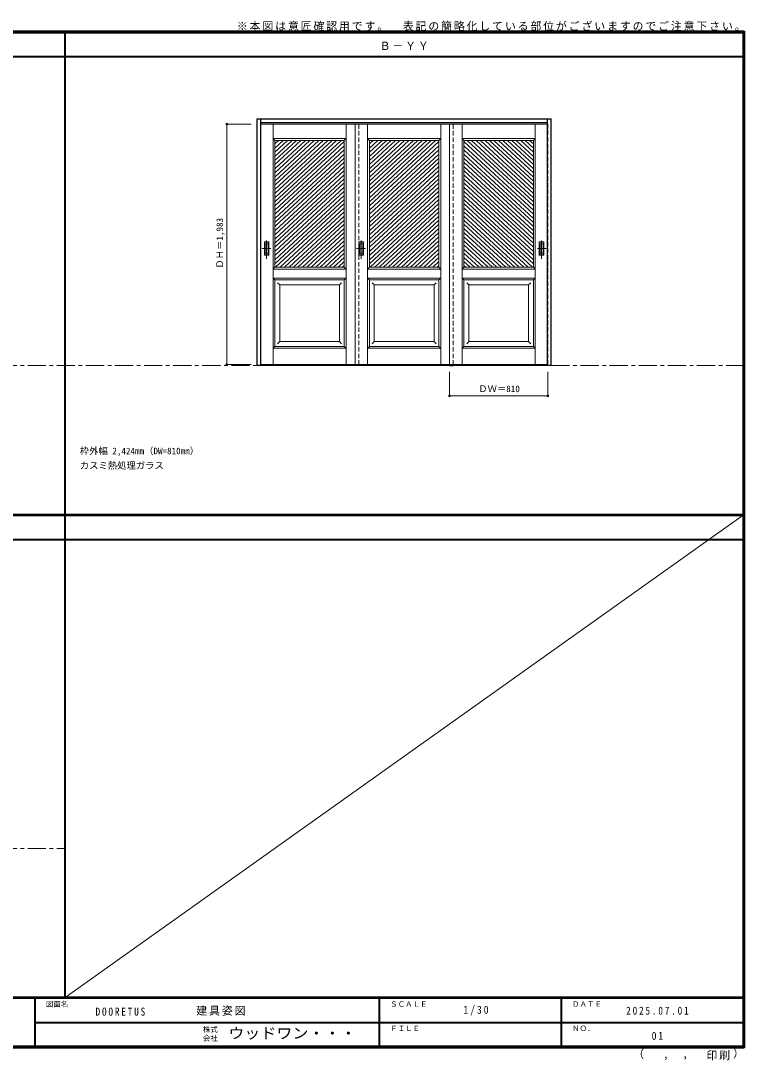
# Model space of a CAD drawing. Units: millimetres, scale not verified. Extents: x -6000 to 5700, y -4307 to 4260.
# Drawn here: x -267 to 5700, y -4307 to 4260 of the extents above; entities that cross this region are included whole.
import ezdxf
from ezdxf.enums import TextEntityAlignment as Align

# ---------------------------------------------------------------- set-up
doc = ezdxf.new("R2010")
doc.units = ezdxf.units.MM
doc.header["$LTSCALE"] = 30
doc.header["$PDMODE"] = 32
doc.header["$PDSIZE"] = 15
doc.linetypes.add('CHAIN1', pattern=[8, 5, -1, 1, -1])
doc.linetypes.add('DASHED1', pattern=[1.8, 1.2, -0.6])
for name, color, linetype, lineweight in [('0-1_通り芯', 7, 'CHAIN1', 18), ('0-2_扉', 7, 'Continuous', 18), ('0-4_枠', 3, 'Continuous', 25), ('0-6_引手', 7, 'Continuous', 18), ('0-B_寸法', 4, 'Continuous', 9), ('0-C_ハッチ', 4, 'Continuous', 9), ('F-1_枠', 6, 'Continuous', 40), ('F-A_文字', 7, 'Continuous', 18)]:
    doc.layers.add(name, color=color, linetype=linetype, lineweight=lineweight)
doc.layers.add('0-A_文字', color=7, linetype='Continuous')
doc.styles.add('ＭＳ ゴシック', font='')
doc.styles.get('ＭＳ ゴシック').set_extended_font_data('MS Gothic')

msp = doc.modelspace()

# ---------------------------------------------------------------- linework, layer by layer
at = {"layer": '0-1_通り芯'}
for p, q in [((-5490, 1418), (5690, 1418)), ((-5490, -2562.5), (100, -2562.5))]:
    msp.add_line(p, q, dxfattribs=at)
at = {"layer": '0-2_扉', "color": 4, "linetype": 'DASHED1', "lineweight": 9}
for p, q in [((1710, 3409), (1710, 1426)), ((1713, 3409), (1710, 3409)), ((2520, 1426), (2520, 3409)), ((3300, 1426), (3300, 3409)), ((4077, 3409), (4080, 3409)), ((4080, 3409), (4080, 1426)), ((1713, 1426), (1710, 1426)), ((4077, 1426), (4080, 1426))]:
    msp.add_line(p, q, dxfattribs=at)
at = {"layer": '0-2_扉'}
for p, q in [((1713, 3409), (2520, 3409)), ((1813.5, 1426), (1813.5, 3409)), ((2416.5, 1426), (2416.5, 3409)), ((2490, 1426), (2490, 3409)), ((2490, 3409), (3300, 3409)), ((2593.5, 1426), (2593.5, 3409)), ((3196.5, 1426), (3196.5, 3409)), ((4077, 3409), (3270, 3409)), ((3270, 1426), (3270, 3409)), ((3373.5, 1426), (3373.5, 3409)), ((3976.5, 1426), (3976.5, 3409)), ((1813.5, 3289), (1828.5, 3274)), ((1828.5, 2360.24), (1828.5, 3274)), ((1828.5, 3274), (2401.5, 3274)), ((2401.5, 2229), (2401.5, 3274)), ((2593.5, 3289), (2608.5, 3274)), ((2608.5, 2360.24), (2608.5, 3274)), ((2608.5, 3274), (3181.5, 3274)), ((3181.5, 2229), (3181.5, 3274)), ((3388.5, 2229), (3388.5, 3274)), ((3961.5, 3274), (3388.5, 3274)), ((3976.5, 3289), (3961.5, 3274)), ((3961.5, 2360.24), (3961.5, 3274)), ((1828.69, 3091), (1828.5, 3091)), ((2608.69, 3091), (2608.5, 3091)), ((3961.31, 3091), (3961.5, 3091)), ((1828.5, 2229), (1828.5, 2371.05)), ((2608.5, 2229), (2608.5, 2371.05)), ((3961.5, 2229), (3961.5, 2371.05)), ((1813.5, 2214), (1828.5, 2229)), ((1828.5, 2229), (2017.5, 2229)), ((2401.5, 2229), (1873.5, 2229)), ((2593.5, 2214), (2608.5, 2229)), ((2608.5, 2229), (2797.5, 2229)), ((3181.5, 2229), (2653.5, 2229)), ((3388.5, 2229), (3916.5, 2229)), ((3961.5, 2229), (3772.5, 2229)), ((3976.5, 2214), (3961.5, 2229)), ((1813.5, 2139), (1828.5, 2124)), ((1813.5, 2139), (2416.5, 2139)), ((1828.5, 1576), (1828.5, 2124)), ((1868.54, 2084), (1850.86, 2101.68)), ((2361.5, 2084), (1868.5, 2084)), ((1868.5, 1616), (1868.5, 2084)), ((2361.5, 2084), (2379.18, 2101.68)), ((2361.5, 2084), (2361.5, 1616)), ((2401.5, 1576), (2401.5, 2124)), ((2593.5, 2139), (2608.5, 2124)), ((2593.5, 2139), (3196.5, 2139)), ((2608.5, 1576), (2608.5, 2124)), ((2648.54, 2084), (2630.86, 2101.68)), ((3141.5, 2084), (2648.5, 2084)), ((2648.5, 1616), (2648.5, 2084)), ((3141.5, 2084), (3159.18, 2101.68)), ((3141.5, 2084), (3141.5, 1616)), ((3181.5, 1576), (3181.5, 2124)), ((3976.5, 2139), (3373.5, 2139)), ((3388.5, 1576), (3388.5, 2124)), ((3428.5, 2084), (3410.82, 2101.68)), ((3428.5, 2084), (3921.5, 2084)), ((3428.5, 2084), (3428.5, 1616)), ((3921.46, 2084), (3939.14, 2101.68)), ((3921.5, 1616), (3921.5, 2084)), ((3976.5, 2139), (3961.5, 2124)), ((3961.5, 1576), (3961.5, 2124)), ((1828.5, 1576), (1813.5, 1561)), ((1813.5, 1561), (2416.5, 1561)), ((1868.5, 1616), (1850.82, 1598.32)), ((1868.5, 1616), (1868.5, 1617.43)), ((2361.5, 1616), (1868.5, 1616)), ((2361.5, 1616), (2379.18, 1598.32)), ((2608.5, 1576), (2593.5, 1561)), ((2593.5, 1561), (3196.5, 1561)), ((2648.5, 1616), (2630.82, 1598.32)), ((2648.5, 1616), (2648.5, 1617.43)), ((3141.5, 1616), (2648.5, 1616)), ((3141.5, 1616), (3159.18, 1598.32)), ((3976.5, 1561), (3373.5, 1561)), ((3428.5, 1616), (3410.82, 1598.32)), ((3428.5, 1616), (3921.5, 1616)), ((3921.5, 1616), (3921.5, 1617.43)), ((3921.5, 1616), (3939.18, 1598.32)), ((3961.5, 1576), (3976.5, 1561)), ((1713, 1426), (2520, 1426)), ((2490, 1426), (3300, 1426)), ((4077, 1426), (3270, 1426))]:
    msp.add_line(p, q, dxfattribs=at)
at = {"layer": '0-2_扉', "color": 3, "lineweight": 25}
msp.add_line((3270, 1418), (3300, 1418), dxfattribs=at)
at = {"layer": '0-2_扉'}
for points in [[(1813.5, 3289), (2416.5, 3289), (2401.5, 3274)], [(2593.5, 3289), (3196.5, 3289), (3181.5, 3274)], [(3976.5, 3289), (3373.5, 3289), (3388.5, 3274)], [(2401.5, 2229), (2416.5, 2214), (1813.5, 2214)], [(3181.5, 2229), (3196.5, 2214), (2593.5, 2214)], [(3388.5, 2229), (3373.5, 2214), (3976.5, 2214)], [(1828.5, 2124), (2401.5, 2124), (2416.5, 2139)], [(2608.5, 2124), (3181.5, 2124), (3196.5, 2139)], [(3961.5, 2124), (3388.5, 2124), (3373.5, 2139)], [(1828.5, 1576), (2401.5, 1576), (2416.5, 1561)], [(2608.5, 1576), (3181.5, 1576), (3196.5, 1561)], [(3961.5, 1576), (3388.5, 1576), (3373.5, 1561)]]:
    msp.add_lwpolyline(points, dxfattribs=at)
at = {"layer": '0-4_枠'}
for p, q in [((1683, 3453), (4107, 3453)), ((1713, 1418), (1713, 3453)), ((4077, 1418), (4077, 3453)), ((4107, 1418), (4107, 3453)), ((1713, 3423), (4077, 3423)), ((4077, 1421), (1713, 1421)), ((4077, 1418), (1713, 1418)), ((4107, 1418), (4077, 1418))]:
    msp.add_line(p, q, dxfattribs=at)
msp.add_lwpolyline([(1713, 1418), (1683, 1418), (1683, 3453)], dxfattribs=at)
at = {"layer": '0-6_引手'}
for p, q in [((1742, 2438.5), (1780, 2438.5)), ((1742, 2328.5), (1742, 2438.5)), ((1748.5, 2422.5), (1773.5, 2422.5)), ((1748.5, 2344.5), (1748.5, 2422.5)), ((1773.5, 2344.5), (1773.5, 2422.5)), ((1780, 2328.5), (1780, 2438.5)), ((2522, 2438.5), (2560, 2438.5)), ((2522, 2328.5), (2522, 2438.5)), ((2528.5, 2422.5), (2553.5, 2422.5)), ((2528.5, 2344.5), (2528.5, 2422.5)), ((2553.5, 2344.5), (2553.5, 2422.5)), ((2560, 2328.5), (2560, 2438.5)), ((4048, 2438.5), (4010, 2438.5)), ((4010, 2328.5), (4010, 2438.5)), ((4041.5, 2422.5), (4016.5, 2422.5)), ((4016.5, 2344.5), (4016.5, 2422.5)), ((4041.5, 2344.5), (4041.5, 2422.5)), ((4048, 2328.5), (4048, 2438.5)), ((1742, 2328.5), (1780, 2328.5)), ((1748.5, 2344.5), (1773.5, 2344.5)), ((2522, 2328.5), (2560, 2328.5)), ((2528.5, 2344.5), (2553.5, 2344.5)), ((4048, 2328.5), (4010, 2328.5)), ((4041.5, 2344.5), (4016.5, 2344.5))]:
    msp.add_line(p, q, dxfattribs=at)
at = {"layer": '0-6_引手', "linetype": 'CHAIN1'}
for p, q in [((1761, 2298.27), (1761, 2469.12)), ((2541, 2298.27), (2541, 2469.12)), ((4029, 2298.27), (4029, 2469.12)), ((1722.93, 2383.5), (1795.43, 2383.5)), ((2502.93, 2383.5), (2575.43, 2383.5)), ((4067.07, 2383.5), (3994.56, 2383.5))]:
    msp.add_line(p, q, dxfattribs=at)
at = {"layer": '0-6_引手', "linetype": 'DASHED1'}
for p, q in [((1777, 2332.5), (1777, 2434.5)), ((2557, 2332.5), (2557, 2434.5)), ((4013, 2332.5), (4013, 2434.5)), ((1745, 2332.5), (1777, 2332.5)), ((2525, 2332.5), (2557, 2332.5)), ((4045, 2332.5), (4013, 2332.5))]:
    msp.add_line(p, q, dxfattribs=at)
for points in [[(1745, 2332.5), (1745, 2434.5), (1777, 2434.5)], [(2525, 2332.5), (2525, 2434.5), (2557, 2434.5)], [(4045, 2332.5), (4045, 2434.5), (4013, 2434.5)]]:
    msp.add_lwpolyline(points, dxfattribs=at)
at = {"layer": '0-B_寸法'}
for p, q in [((1433, 3409), (1633, 3409)), ((1433, 3409), (1433, 1426)), ((1433, 1426), (1633, 1426)), ((3270, 1168), (3270, 1368)), ((4080, 1168), (4080, 1368)), ((3270, 1168), (4080, 1168))]:
    msp.add_line(p, q, dxfattribs=at)
at = {"layer": '0-B_寸法', "color": 7}
for p in [(1433, 3409), (1433, 1426), (3270, 1168), (4080, 1168)]:
    msp.add_point(p, dxfattribs=at)
at = {"layer": '0-C_ハッチ'}
for p, q in [((1896.64, 3274), (1828.5, 3210.9)), ((1933.44, 3274), (1828.5, 3176.83)), ((1970.24, 3274), (1828.5, 3142.76)), ((2007.03, 3274), (1828.5, 3108.69)), ((1859.85, 3274), (1828.5, 3244.97)), ((2043.83, 3274), (1828.5, 3074.62)), ((2080.63, 3274), (1828.5, 3040.55)), ((2117.42, 3274), (1828.5, 3006.48)), ((2154.22, 3274), (1828.5, 2972.41)), ((2191.02, 3274), (1828.5, 2938.34)), ((2227.81, 3274), (1828.5, 2904.26)), ((2264.61, 3274), (1828.5, 2870.19)), ((2301.41, 3274), (1828.5, 2836.12)), ((2338.2, 3274), (1828.5, 2802.05)), ((2375, 3274), (1828.5, 2767.98)), ((2401.5, 3264.46), (1828.5, 2733.91)), ((2676.64, 3274), (2608.5, 3210.9)), ((2713.44, 3274), (2608.5, 3176.83)), ((2750.24, 3274), (2608.5, 3142.76)), ((2787.03, 3274), (2608.5, 3108.69)), ((2639.85, 3274), (2608.5, 3244.97)), ((2823.83, 3274), (2608.5, 3074.62)), ((2860.63, 3274), (2608.5, 3040.55)), ((2897.42, 3274), (2608.5, 3006.48)), ((2934.22, 3274), (2608.5, 2972.41)), ((2971.02, 3274), (2608.5, 2938.34)), ((3007.81, 3274), (2608.5, 2904.26)), ((3044.61, 3274), (2608.5, 2870.19)), ((3081.41, 3274), (2608.5, 2836.12)), ((3118.2, 3274), (2608.5, 2802.05)), ((3155, 3274), (2608.5, 2767.98)), ((3181.5, 3264.46), (2608.5, 2733.91)), ((3388.5, 3264.46), (3961.5, 2733.91)), ((3415, 3274), (3961.5, 2767.98)), ((3451.79, 3274), (3961.5, 2802.05)), ((3488.59, 3274), (3961.5, 2836.12)), ((3525.39, 3274), (3961.5, 2870.19)), ((3562.18, 3274), (3961.5, 2904.26)), ((3598.98, 3274), (3961.5, 2938.34)), ((3635.78, 3274), (3961.5, 2972.41)), ((3672.57, 3274), (3961.5, 3006.48)), ((3709.37, 3274), (3961.5, 3040.55)), ((3746.17, 3274), (3961.5, 3074.62)), ((3782.96, 3274), (3961.5, 3108.69)), ((3819.76, 3274), (3961.5, 3142.76)), ((3856.56, 3274), (3961.5, 3176.83)), ((3893.35, 3274), (3961.5, 3210.9)), ((3930.15, 3274), (3961.5, 3244.97)), ((2401.5, 3230.39), (1828.5, 2699.84)), ((2401.5, 3196.32), (1828.5, 2665.77)), ((3181.5, 3230.39), (2608.5, 2699.84)), ((3181.5, 3196.32), (2608.5, 2665.77)), ((3388.5, 3230.39), (3961.5, 2699.84)), ((3388.5, 3196.32), (3961.5, 2665.77)), ((2401.5, 3162.25), (1828.5, 2631.7)), ((2401.5, 3128.18), (1828.5, 2597.62)), ((2401.5, 3094.11), (1828.5, 2563.55)), ((3181.5, 3162.25), (2608.5, 2631.7)), ((3181.5, 3128.18), (2608.5, 2597.62)), ((3181.5, 3094.11), (2608.5, 2563.55)), ((3388.5, 3162.25), (3961.5, 2631.7)), ((3388.5, 3128.18), (3961.5, 2597.62)), ((3388.5, 3094.11), (3961.5, 2563.55)), ((2401.5, 3060.04), (1828.5, 2529.48)), ((2401.5, 3025.97), (1828.5, 2495.41)), ((3181.5, 3060.04), (2608.5, 2529.48)), ((3181.5, 3025.97), (2608.5, 2495.41)), ((3388.5, 3060.04), (3961.5, 2529.48)), ((3388.5, 3025.97), (3961.5, 2495.41)), ((2401.5, 2991.9), (1828.5, 2461.34)), ((2401.5, 2957.82), (1828.5, 2427.27)), ((2401.5, 2923.75), (1828.5, 2393.2)), ((3181.5, 2991.9), (2608.5, 2461.34)), ((3181.5, 2957.82), (2608.5, 2427.27)), ((3181.5, 2923.75), (2608.5, 2393.2)), ((3388.5, 2991.9), (3961.5, 2461.34)), ((3388.5, 2957.82), (3961.5, 2427.27)), ((3388.5, 2923.75), (3961.5, 2393.2)), ((2401.5, 2889.68), (1828.5, 2359.13)), ((2401.5, 2855.61), (1828.5, 2325.06)), ((3181.5, 2889.68), (2608.5, 2359.13)), ((3181.5, 2855.61), (2608.5, 2325.06)), ((3388.5, 2889.68), (3961.5, 2359.13)), ((3388.5, 2855.61), (3961.5, 2325.06)), ((2401.5, 2821.54), (1828.5, 2290.98)), ((2401.5, 2787.47), (1828.5, 2256.91)), ((2401.5, 2753.4), (1835.15, 2229)), ((3181.5, 2821.54), (2608.5, 2290.98)), ((3181.5, 2787.47), (2608.5, 2256.91)), ((3181.5, 2753.4), (2615.15, 2229)), ((3388.5, 2821.54), (3961.5, 2290.98)), ((3388.5, 2787.47), (3961.5, 2256.91)), ((3388.5, 2753.4), (3954.85, 2229)), ((2401.5, 2719.33), (1871.95, 2229)), ((2401.5, 2685.26), (1908.74, 2229)), ((3181.5, 2719.33), (2651.95, 2229)), ((3181.5, 2685.26), (2688.74, 2229)), ((3388.5, 2719.33), (3918.05, 2229)), ((3388.5, 2685.26), (3881.26, 2229)), ((2401.5, 2651.19), (1945.54, 2229)), ((2401.5, 2617.11), (1982.34, 2229)), ((2401.5, 2583.04), (2019.13, 2229)), ((3181.5, 2651.19), (2725.54, 2229)), ((3181.5, 2617.11), (2762.34, 2229)), ((3181.5, 2583.04), (2799.13, 2229)), ((3388.5, 2651.19), (3844.46, 2229)), ((3388.5, 2617.11), (3807.66, 2229)), ((3388.5, 2583.04), (3770.87, 2229)), ((2401.5, 2548.97), (2055.93, 2229)), ((2401.5, 2514.9), (2092.73, 2229)), ((3181.5, 2548.97), (2835.93, 2229)), ((3181.5, 2514.9), (2872.73, 2229)), ((3388.5, 2548.97), (3734.07, 2229)), ((3388.5, 2514.9), (3697.27, 2229)), ((2401.5, 2480.83), (2129.52, 2229)), ((2401.5, 2446.76), (2166.32, 2229)), ((2401.5, 2412.69), (2203.12, 2229)), ((3181.5, 2480.83), (2909.52, 2229)), ((3181.5, 2446.76), (2946.32, 2229)), ((3181.5, 2412.69), (2983.12, 2229)), ((3388.5, 2480.83), (3660.48, 2229)), ((3388.5, 2446.76), (3623.68, 2229)), ((3388.5, 2412.69), (3586.88, 2229)), ((2401.5, 2378.62), (2239.91, 2229)), ((2401.5, 2344.55), (2276.71, 2229)), ((3181.5, 2378.62), (3019.91, 2229)), ((3181.5, 2344.55), (3056.71, 2229)), ((3388.5, 2378.62), (3550.09, 2229)), ((3388.5, 2344.55), (3513.29, 2229)), ((2401.5, 2310.47), (2313.51, 2229)), ((2401.5, 2276.4), (2350.3, 2229)), ((2401.5, 2242.33), (2387.1, 2229)), ((3181.5, 2310.47), (3093.51, 2229)), ((3181.5, 2276.4), (3130.3, 2229)), ((3181.5, 2242.33), (3167.1, 2229)), ((3388.5, 2310.47), (3476.49, 2229)), ((3388.5, 2276.4), (3439.7, 2229)), ((3388.5, 2242.33), (3402.9, 2229))]:
    msp.add_line(p, q, dxfattribs=at)
at = {"layer": 'F-1_枠'}
for p, q in [((-6000, 4175), (5700, 4175)), ((-6000, 4170), (5700, 4170)), ((-6000, 4165), (5700, 4165)), ((100, -3790), (100, 4175)), ((5690, 4175), (5690, -4205)), ((5695, 4175), (5695, -4205)), ((5700, 4175), (5700, -4205)), ((-6000, 3965), (5700, 3965)), ((-6000, 190.5), (5700, 190.5)), ((-6000, 187.5), (5700, 187.5)), ((-6000, 184.5), (5700, 184.5)), ((-6000, -15.5), (5700, -15.5)), ((5700, -3790), (-6000, -3790)), ((5700, -3795), (-6000, -3795)), ((-150, -3795), (-150, -4195)), ((2690, -3795), (2690, -4195)), ((4190, -3795), (4190, -4195)), ((-150, -3995), (5690, -3995.01)), ((5700, -4195), (-6000, -4195)), ((5700, -4200), (-6000, -4200)), ((5700, -4205), (-6000, -4205))]:
    msp.add_line(p, q, dxfattribs=at)
at = {"layer": 'F-A_文字'}
msp.add_line((5690, 184.5), (100, -3790), dxfattribs=at)

# ---------------------------------------------------------------- texts
at = {"layer": '0-A_文字', "style": 'ＭＳ ゴシック'}
for s, p in [('枠外幅 2,424mm（DW=810mm）', (220, 670.5)), ('カスミ熱処理ガラス', (220, 550.5))]:
    msp.add_text(s, height=54.99, dxfattribs=at).set_placement(p, align=Align.BOTTOM_LEFT)
at = {"layer": '0-A_文字', "char_height": 65.98, "attachment_point": 7, "style": 'ＭＳ ゴシック'}
for s, insert in [('\\T1.17;※本図は意匠確認用です。\u3000表記の簡略化している部位がございますのでご注意下さい。', (1515, 4175)), ('\\T1.17;Ｂ－ＹＹ', (2692.5, 4020))]:
    msp.add_mtext(s, dxfattribs=dict(at, insert=insert))
at = {"layer": '0-B_寸法', "color": 7, "style": 'ＭＳ ゴシック'}
msp.add_text('ＤＨ＝1,983', height=54.99, rotation=90, dxfattribs=at).set_placement((1418, 2217.25), align=Align.BOTTOM_LEFT)
msp.add_text('ＤＷ＝810', height=54.99, dxfattribs=at).set_placement((3506.25, 1183), align=Align.BOTTOM_LEFT)
at = {"layer": 'F-A_文字', "style": 'ＭＳ ゴシック'}
for s, height, p in [('図面名', 43.99, (-60, -3880)), ('ＳＣＡＬＥ', 43.99, (2780, -3880)), ('ＤＡＴＥ', 43.99, (4280, -3880)), ('株式', 43.99, (1235, -4089)), ('ＦＩＬＥ', 43.99, (2780, -4080)), ('ＮＯ．', 43.99, (4280, -4080)), ('会社', 43.99, (1235, -4161)), ('（', 65.98, (4784.03, -4308.31)), (',', 65.98, (5031.28, -4308.31)), (',', 65.98, (5190.2, -4305.53)), ('）', 65.98, (5608.4, -4304.13))]:
    msp.add_text(s, height=height, dxfattribs=at).set_placement(p, align=Align.BOTTOM_LEFT)
at = {"layer": 'F-A_文字', "style": 'ＭＳ ゴシック', "width": 1.1}
msp.add_text('ウッドワン・・・', height=87.98, dxfattribs=at).set_placement((1445, -4155), align=Align.BOTTOM_LEFT)
at = {"layer": 'F-A_文字', "char_height": 65.98, "attachment_point": 7, "style": 'ＭＳ ゴシック'}
for s, insert in [('\\T1.38;\\W0.9;1/30', (3383.75, -3940)), ('\\T1.39;\\W0.85;DOORETUS', (350, -3940.79)), ('\\T1.17;建具姿図', (1180.42, -3940)), ('\\T1.39;\\W0.85;2025.07.01', (4726.25, -3932.5)), ('\\T1.36;\\W0.9;01', (4936.25, -4140)), ('\\T1.17;印刷', (5388.15, -4306.92))]:
    msp.add_mtext(s, dxfattribs=dict(at, insert=insert))

doc.saveas('drawing.dxf')
